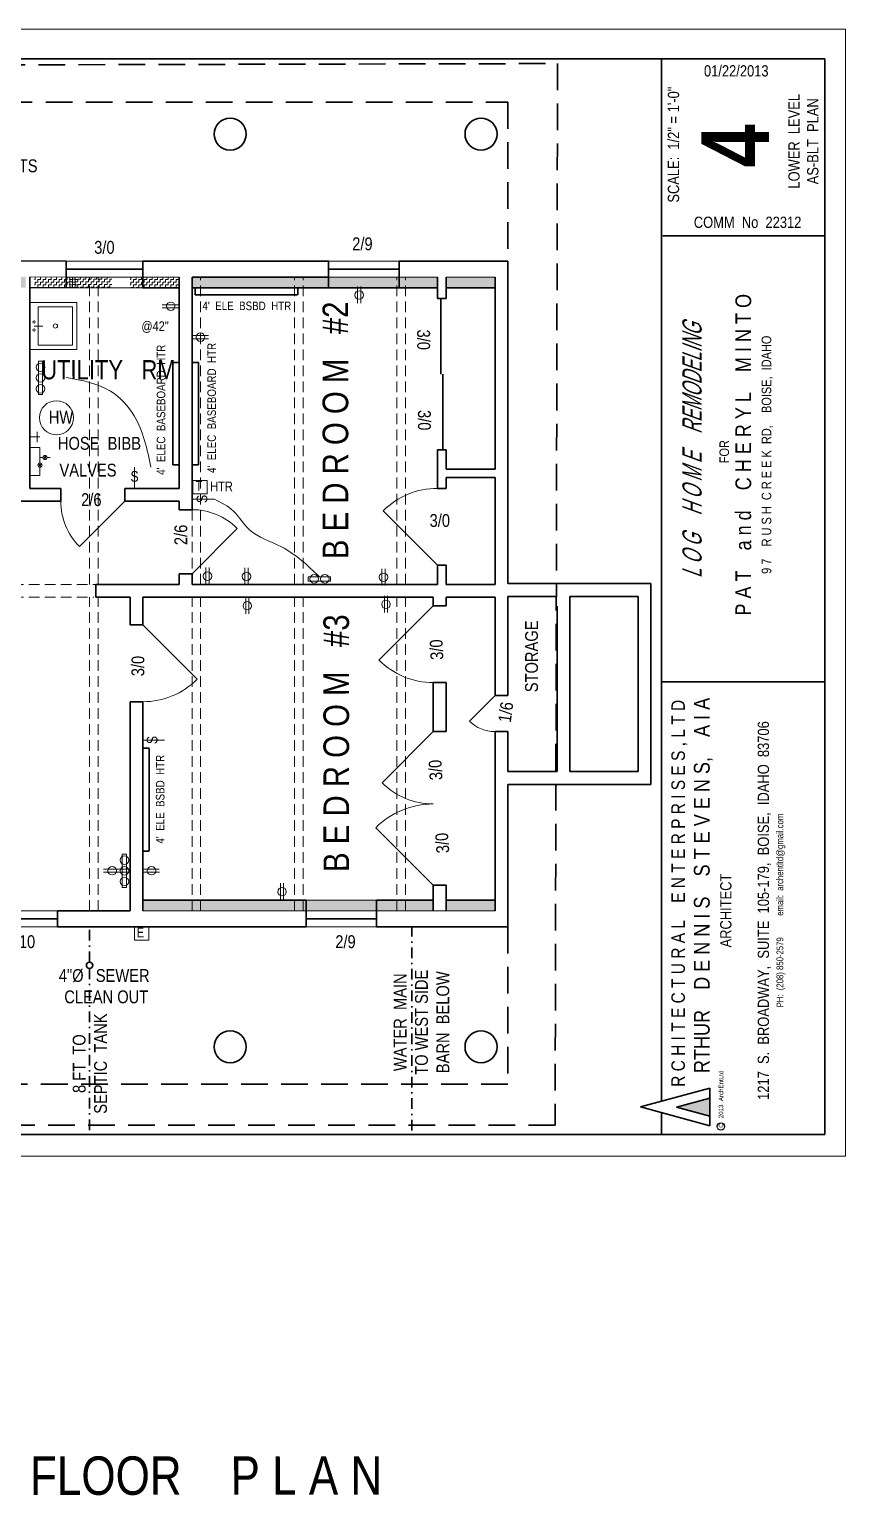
# Model space of a CAD drawing. Header units: inches. Extents: x -582 to 3762, y 164 to 3028.
# Drawn here: x 2357 to 2740, y 1018 to 1705 of the extents above; entities that cross this region are included whole.
import ezdxf

# ---------------------------------------------------------------- set-up
doc = ezdxf.new("R2010")
doc.units = ezdxf.units.IN
doc.header["$MEASUREMENT"] = 0
doc.linetypes.add('DASHDOT2', pattern=[0.5, 0.25, -0.125, 0, -0.125])
doc.linetypes.add('HIDDEN', pattern=[0.375, 0.25, -0.125])
for name, color, linetype, lineweight in [('DOORS', 7, 'Continuous', 30), ('ELEC', 6, 'Continuous', 30), ('ELEC SYMBOLS', 7, 'Continuous', 20), ('FLOOR BEAMS', 3, 'Continuous', 30), ('FOUNDATION', 7, 'Continuous', 30), ('HVAC', 1, 'Continuous', 20), ('PLUMBING', 5, 'Continuous', 20), ('WALL FRAMING', 7, 'Continuous', 30), ('WALLS', 7, 'Continuous', 30), ('WINDOWS', 5, 'Continuous', 30)]:
    doc.layers.add(name, color=color, linetype=linetype, lineweight=lineweight)
for name, color, linetype in [('LLPLUMBING', 102, 'Continuous'), ('TEXT80', 15, 'Continuous'), ('TITLE BLOCK', 7, 'Continuous'), ('TITLE_BLOCK', 250, 'Continuous')]:
    doc.layers.add(name, color=color, linetype=linetype)
doc.styles.add('ARCH ENT', font='technical.ttf', dxfattribs={"height": 2})
doc.styles.add('ARCHENT', font='technical.ttf', dxfattribs={"height": 6})
doc.styles.add('EXIST', font='romans.shx', dxfattribs={"width": 0.75, "oblique": 20, "height": 12})
pattern_1 = [(0, (2179.8034, 819.0751), (1.25, 1.25), [1.25, -1.25]), (90, (2181.0534, 819.0751), (-1.25, 1.25), [1.25, -1.25])]
pattern_2 = [(0, (2135.0685, 819.1445), (1.25, 1.25), [1.25, -1.25]), (90, (2136.3185, 819.1445), (-1.25, 1.25), [1.25, -1.25])]

msp = doc.modelspace()

# ---------------------------------------------------------------- hatches: boundary and pattern name
at = {"layer": 'TITLE_BLOCK', "linetype": 'Continuous', "ltscale": 0.5}
msp.add_hatch(color=1, dxfattribs=at).paths.add_polyline_path([(2676.05, 1204.32), (2660.47, 1200.09), (2676.05, 1195.86)])
at = {"layer": 'WALLS', "linetype": 'Continuous', "lineweight": 20, "ltscale": 20}
h = msp.add_hatch(dxfattribs=at)
h.set_pattern_fill('ZIGZAG', color=46, scale=10, style=0)
h.set_pattern_definition(pattern_1)
h.paths.add_polyline_path([(2337.49, 1588.98), (2293.49, 1588.99), (2293.49, 1583.99), (2337.49, 1583.98)])
h.paths.add_polyline_path([(2293.49, 1588.99), (2290.99, 1588.99), (2290.99, 1583.99), (2293.49, 1583.99)])
h.paths.add_polyline_path([(2341.49, 1588.98), (2337.49, 1588.98), (2337.49, 1583.98), (2341.49, 1583.98)])
h.paths.add_polyline_path([(2343.99, 1588.98), (2341.49, 1588.98), (2341.49, 1583.98), (2343.99, 1583.98)])
h.paths.add_polyline_path([(2355.49, 1588.98), (2343.99, 1588.98), (2343.99, 1583.98), (2355.49, 1583.98)])
h.paths.add_polyline_path([(2437.49, 1588.98), (2433.49, 1588.98), (2433.49, 1583.97), (2437.49, 1583.97)])
h.paths.add_polyline_path([(2481.49, 1588.98), (2437.49, 1588.98), (2437.49, 1583.97), (2481.49, 1583.97)])
h.paths.add_polyline_path([(2485.49, 1588.98), (2481.49, 1588.98), (2481.49, 1583.97), (2485.49, 1583.97)])
h.paths.add_polyline_path([(2502.49, 1588.98), (2485.49, 1588.98), (2485.49, 1583.97), (2502.49, 1583.96)])
h.paths.add_polyline_path([(2529.49, 1588.98), (2502.49, 1588.98), (2502.49, 1583.96), (2529.49, 1583.96)])
h.paths.add_polyline_path([(2533.49, 1588.98), (2529.49, 1588.98), (2529.49, 1583.96), (2533.49, 1583.96)])
h.paths.add_polyline_path([(2535.49, 1588.98), (2533.49, 1588.98), (2533.49, 1583.96), (2535.49, 1583.96)])
h.paths.add_polyline_path([(2548.49, 1588.98), (2535.49, 1588.98), (2535.49, 1583.96), (2548.49, 1583.95)])
h.paths.add_polyline_path([(2575.49, 1588.98), (2552.49, 1588.98), (2552.49, 1583.97), (2575.49, 1583.97)])
h = msp.add_hatch(dxfattribs=at)
h.set_pattern_fill('ZIGZAG', color=46, scale=10, style=0)
h.set_pattern_definition(pattern_2)
h.paths.add_polyline_path([(2379.75, 1584.04), (2379.75, 1589.04), (2359.75, 1589.04), (2359.76, 1584.04)])
h = msp.add_hatch(dxfattribs=at)
h.set_pattern_fill('ZIGZAG', color=46, scale=10, style=0)
h.set_pattern_definition(pattern_2)
h.paths.add_polyline_path([(2374.58, 1583.94), (2379.75, 1589.04), (2359.75, 1589.04), (2359.76, 1584.04)])
h = msp.add_hatch(dxfattribs=at)
h.set_pattern_fill('ZIGZAG', color=46, scale=10, style=0)
h.set_pattern_definition([(0, (2151.2132, 819.2545), (1.25, 1.25), [1.25, -1.25]), (90, (2152.4632, 819.2545), (-1.25, 1.25), [1.25, -1.25])])
h.paths.add_polyline_path([(2395.9, 1584.15), (2395.9, 1589.15), (2375.9, 1589.15), (2375.9, 1584.15)])
h = msp.add_hatch(dxfattribs=at)
h.set_pattern_fill('ZIGZAG', color=46, scale=10, style=0)
h.set_pattern_definition(pattern_1)
h.paths.add_polyline_path([(2404.49, 1588.98), (2404.49, 1583.97), (2427.49, 1583.97), (2427.49, 1588.98)])
h = msp.add_hatch(dxfattribs=at)
h.set_pattern_fill('ZIGZAG', color=46, scale=10, style=0)
h.set_pattern_definition(pattern_1)
h.paths.add_polyline_path([(2433.49, 1296.98), (2410.49, 1296.98), (2410.49, 1291.98), (2433.49, 1291.98)])
h.paths.add_polyline_path([(2437.49, 1296.98), (2433.49, 1296.98), (2433.49, 1291.98), (2437.49, 1291.98)])
h.paths.add_polyline_path([(2481.49, 1296.98), (2437.49, 1296.98), (2437.49, 1291.98), (2481.49, 1291.98)])
h.paths.add_polyline_path([(2485.49, 1296.98), (2481.49, 1296.98), (2481.49, 1291.98), (2485.49, 1291.98)])
h.paths.add_polyline_path([(2486.99, 1296.98), (2485.49, 1296.98), (2485.49, 1291.98), (2486.99, 1291.98)])
h.paths.add_polyline_path([(2519.99, 1296.98), (2486.99, 1296.98), (2486.99, 1291.98), (2519.99, 1291.98)])
h.paths.add_polyline_path([(2529.49, 1296.98), (2519.99, 1296.98), (2519.99, 1291.98), (2529.49, 1291.98)])
h.paths.add_polyline_path([(2533.49, 1296.98), (2529.49, 1296.98), (2529.49, 1291.98), (2533.49, 1291.98)])
h.paths.add_polyline_path([(2546.49, 1296.98), (2533.49, 1296.98), (2533.49, 1291.98), (2546.49, 1291.98)])
h.paths.add_polyline_path([(2575.49, 1296.98), (2552.49, 1296.98), (2552.49, 1291.98), (2575.49, 1291.98)])

# ---------------------------------------------------------------- linework, layer by layer
at = {"layer": 'DOORS', "lineweight": 30, "ltscale": 15}
for p, q in [((2454.7, 1471.19), (2433.49, 1449.98)), ((2546.49, 1434.98), (2521.03, 1409.52))]:
    msp.add_line(p, q, dxfattribs=at)
at = {"layer": 'DOORS', "linetype": 'Continuous', "lineweight": 30, "ltscale": 15}
msp.add_line((2410.49, 1425.98), (2435.94, 1400.52), dxfattribs=at)
at = {"layer": 'DOORS', "color": 7, "linetype": 'Continuous', "lineweight": 30, "ltscale": 15}
msp.add_line((2575.49, 1392.98), (2563.47, 1380.95), dxfattribs=at)
at = {"layer": 'DOORS', "linetype": 'Continuous', "lineweight": 5, "ltscale": 15}
for centre, radius, start, end in [((2548.49, 1453.98), 36, 90, 135), ((2401.99, 1483.98), 30, 180, 225.0317), ((2433.49, 1449.98), 30, 45, 90)]:
    msp.add_arc(centre, radius, start, end, dxfattribs=at)
at = {"layer": 'DOORS', "lineweight": 9, "ltscale": 15}
msp.add_arc((2546.49, 1434.98), 36, 225, 270, dxfattribs=at)
at = {"layer": 'DOORS', "color": 7, "linetype": 'Continuous', "lineweight": 5, "ltscale": 15}
for centre, radius, start, end in [((2410.49, 1425.98), 36, 270, 315), ((2575.36, 1392.67), 16.7, 224.56635, 270)]:
    msp.add_arc(centre, radius, start, end, dxfattribs=at)
at = {"layer": 'DOORS', "color": 7, "linetype": 'Continuous', "lineweight": 5, "ltscale": 20}
for centre, radius, start, end in [((2546.49, 1375.98), 33.89, 225, 270), ((2546.49, 1303.98), 38.11, 90, 135)]:
    msp.add_arc(centre, radius, start, end, dxfattribs=at)
at = {"layer": 'ELEC', "lineweight": 20, "ltscale": 15}
for p, q in [((2511.01, 1576.77), (2511.01, 1584.57)), ((2512.51, 1576.77), (2512.51, 1584.57)), ((2427.29, 1576.04), (2419.5, 1576.04)), ((2427.29, 1574.54), (2419.5, 1574.54)), ((2441.21, 1561.58), (2433.42, 1561.58)), ((2441.21, 1560.08), (2433.42, 1560.08)), ((2440.03, 1445.05), (2440.03, 1452.85)), ((2441.53, 1445.05), (2441.53, 1452.85)), ((2458.27, 1444.92), (2458.27, 1452.71)), ((2459.77, 1444.92), (2459.77, 1452.71)), ((2522.42, 1444.51), (2522.42, 1452.3)), ((2523.92, 1444.51), (2523.92, 1452.3)), ((2458.63, 1431.18), (2458.63, 1438.98)), ((2460.13, 1431.18), (2460.13, 1438.98)), ((2523.62, 1431.84), (2523.62, 1439.63)), ((2525.12, 1431.84), (2525.12, 1439.63)), ((2404.49, 1311.56), (2392.1, 1311.56)), ((2404.49, 1310.06), (2392.1, 1310.06)), ((2418.17, 1311.56), (2410.49, 1311.56)), ((2418.23, 1310.06), (2410.49, 1310.06)), ((2474.91, 1297.17), (2474.91, 1304.97)), ((2476.41, 1297.17), (2476.41, 1304.97))]:
    msp.add_line(p, q, dxfattribs=at)
for centre in [(2511.76, 1580.57), (2423.5, 1575.29), (2437.42, 1560.83), (2440.78, 1448.85), (2459.02, 1448.71), (2523.17, 1448.3), (2459.38, 1434.98), (2524.37, 1435.63), (2396.1, 1310.81), (2414.49, 1310.81), (2475.66, 1300.97)]:
    msp.add_circle(centre, 2, dxfattribs=at)
at = {"layer": 'ELEC SYMBOLS', "color": 6, "linetype": 'Continuous', "lineweight": 20, "ltscale": 150}
for p, q in [((2361.51, 1533.93), (2361.51, 1549.55)), ((2363.51, 1549.55), (2361.51, 1549.55)), ((2363.51, 1533.93), (2363.51, 1549.55)), ((2363.51, 1533.93), (2361.51, 1533.93)), ((2406.51, 1499.97), (2406.51, 1489.76)), ((2433.75, 1484.97), (2443.96, 1484.97)), ((2498.46, 1448.55), (2487.89, 1448.54)), ((2487.89, 1448.54), (2487.89, 1446.54)), ((2498.43, 1446.54), (2487.89, 1446.54)), ((2498.43, 1448.54), (2498.43, 1446.54)), ((2410.4, 1371.98), (2420.61, 1371.98)), ((2400.84, 1302.98), (2400.84, 1318.59)), ((2402.84, 1318.59), (2400.84, 1318.59)), ((2402.84, 1302.98), (2402.84, 1318.59)), ((2402.84, 1302.98), (2400.84, 1302.98))]:
    msp.add_line(p, q, dxfattribs=at)
at = {"layer": 'ELEC SYMBOLS', "color": 6, "lineweight": 20, "ltscale": 15}
for p, q in [((2406.5, 1284.44), (2406.5, 1278.19)), ((2413.24, 1284.44), (2406.5, 1284.44)), ((2406.5, 1278.19), (2413.24, 1278.19)), ((2413.24, 1278.19), (2413.24, 1284.44))]:
    msp.add_line(p, q, dxfattribs=at)
at = {"layer": 'ELEC SYMBOLS', "color": 6, "linetype": 'Continuous', "lineweight": 20, "ltscale": 150}
for centre in [(2362.51, 1546.69), (2362.51, 1541.71), (2362.51, 1536.64), (2490.75, 1447.54), (2495.73, 1447.54), (2401.84, 1315.73), (2401.84, 1310.75), (2401.84, 1305.68)]:
    msp.add_circle(centre, 2, dxfattribs=at)
at = {"layer": 'ELEC SYMBOLS', "color": 6, "linetype": 'Continuous', "lineweight": 9, "ltscale": 20}
for points in [[(2374.56, 1541.93), (2395.34, 1535.46), (2406.41, 1523.9), (2414.21, 1499.97)], [(2443.96, 1484.97), (2452.86, 1479.29), (2460.4, 1470.6), (2475.37, 1462.6), (2493.18, 1448.55)]]:
    msp.add_spline(points, degree=3, dxfattribs=at)
at = {"layer": 'FLOOR BEAMS', "color": 7, "linetype": 'HIDDEN', "lineweight": 20, "ltscale": 20}
for p, q in [((2385.49, 1444.98), (2385.49, 1588.98)), ((2389.49, 1444.98), (2389.49, 1588.98)), ((2433.49, 1444.98), (2433.49, 1588.98)), ((2437.49, 1444.98), (2437.49, 1588.98)), ((2481.49, 1444.98), (2481.49, 1588.98)), ((2485.49, 1444.98), (2485.49, 1588.98)), ((2529.49, 1444.98), (2529.49, 1588.98)), ((2533.49, 1444.98), (2533.49, 1588.98)), ((2349.49, 1444.98), (2388.49, 1444.98)), ((2349.49, 1438.98), (2387.49, 1438.98)), ((2385.49, 1291.98), (2385.49, 1438.98)), ((2389.49, 1291.98), (2389.49, 1438.98)), ((2433.49, 1291.98), (2433.49, 1438.98)), ((2437.49, 1291.98), (2437.49, 1438.98)), ((2481.49, 1291.98), (2481.49, 1438.98)), ((2485.49, 1291.98), (2485.49, 1438.98)), ((2529.49, 1291.98), (2529.49, 1438.98)), ((2533.49, 1291.98), (2533.49, 1438.98))]:
    msp.add_line(p, q, dxfattribs=at)
at = {"layer": 'FOUNDATION', "color": 7, "ltscale": 15}
for p, q in [((2648.49, 1445.35), (2581.49, 1445.35)), ((2648.49, 1445.35), (2648.49, 1351.23)), ((2642.49, 1439.35), (2610.49, 1439.35)), ((2642.49, 1439.35), (2642.49, 1357.23)), ((2642.49, 1357.23), (2610.49, 1357.23)), ((2648.49, 1351.23), (2581.49, 1351.23))]:
    msp.add_line(p, q, dxfattribs=at)
at = {"layer": 'HVAC', "lineweight": 30, "ltscale": 15}
for p, q in [((2434.9, 1583.62), (2434.9, 1580.62)), ((2434.91, 1580.63), (2482.9, 1580.62)), ((2483.02, 1583.66), (2483.02, 1580.66)), ((2424.5, 1500.99), (2424.49, 1548.98)), ((2427.49, 1548.98), (2424.49, 1548.98)), ((2433.49, 1548.97), (2436.49, 1548.97)), ((2436.48, 1500.99), (2436.49, 1548.97)), ((2427.49, 1500.98), (2424.49, 1500.98)), ((2433.49, 1500.97), (2436.49, 1500.97)), ((2410.4, 1368.15), (2413.4, 1368.15)), ((2413.44, 1320.04), (2413.45, 1368.02)), ((2410.45, 1320.02), (2413.45, 1320.02))]:
    msp.add_line(p, q, dxfattribs=at)
at = {"layer": 'HVAC', "lineweight": 20, "ltscale": 15}
for p, q in [((2433.88, 1493.71), (2433.88, 1487.47)), ((2440.62, 1493.71), (2433.88, 1493.71)), ((2440.62, 1487.47), (2440.62, 1493.71)), ((2433.88, 1487.47), (2440.62, 1487.47))]:
    msp.add_line(p, q, dxfattribs=at)
at = {"layer": 'LLPLUMBING', "color": 3, "linetype": 'DASHDOT2', "lineweight": 30, "ltscale": 20}
for p, q in [((2385.49, 1267.98), (2385.49, 1284.48)), ((2385.49, 1264.98), (2385.49, 1187.21))]:
    msp.add_line(p, q, dxfattribs=at)
at = {"layer": 'LLPLUMBING', "color": 4, "linetype": 'DASHDOT2', "lineweight": 30, "ltscale": 20}
msp.add_line((2536.51, 1189.07), (2536.51, 1284.48), dxfattribs=at)
at = {"layer": 'PLUMBING', "color": 3, "linetype": 'Continuous', "lineweight": 20, "ltscale": 15}
for p, q in [((2379.49, 1577.04), (2357.49, 1577.04)), ((2377.49, 1575.04), (2361.49, 1575.04)), ((2361.49, 1557.04), (2361.49, 1575.04)), ((2377.49, 1557.04), (2377.49, 1575.04)), ((2379.49, 1555.04), (2379.49, 1577.04)), ((2379.49, 1555.04), (2357.49, 1555.04)), ((2377.49, 1557.04), (2361.49, 1557.04))]:
    msp.add_line(p, q, dxfattribs=at)
at = {"layer": 'PLUMBING', "color": 3, "linetype": 'Continuous', "lineweight": 20, "ltscale": 20}
for p, q in [((2359.49, 1566.04), (2363.6, 1566.04)), ((2362.27, 1514.06), (2357.49, 1514.06)), ((2360.98, 1516.45), (2360.98, 1511.67)), ((2362.27, 1509.04), (2357.49, 1509.04)), ((2362.27, 1509.1), (2362.27, 1504.32)), ((2363.94, 1505.13), (2365.33, 1503.74)), ((2363.95, 1503.75), (2365.33, 1505.14)), ((2361.58, 1501.52), (2362.97, 1500.13)), ((2361.59, 1500.14), (2362.98, 1501.53)), ((2362.27, 1504.34), (2362.27, 1501.8)), ((2362.27, 1499.84), (2362.27, 1496.06)), ((2362.27, 1499.84), (2362.27, 1499.57)), ((2363.64, 1504.37), (2362.29, 1504.37)), ((2367.07, 1504.37), (2365.63, 1504.37)), ((2362.27, 1496.06), (2357.49, 1496.06))]:
    msp.add_line(p, q, dxfattribs=at)
at = {"layer": 'PLUMBING', "color": 3, "lineweight": 20, "ltscale": 15}
for centre, radius in [((2359.49, 1567.91), 0.5), ((2369.49, 1566.04), 1), ((2359.49, 1564.18), 0.5), ((2364.63, 1504.43), 1), ((2362.27, 1500.84), 1)]:
    msp.add_circle(centre, radius, dxfattribs=at)
at = {"layer": 'PLUMBING', "color": 3, "linetype": 'Continuous', "lineweight": 20, "ltscale": 15}
msp.add_circle((2369.99, 1523.06), 8, dxfattribs=at)
at = {"layer": 'PLUMBING', "color": 3, "linetype": 'Continuous', "lineweight": 30, "ltscale": 15}
msp.add_circle((2385.49, 1266.48), 1.5, dxfattribs=at)
at = {"layer": 'TITLE BLOCK', "color": 7, "linetype": 'Continuous', "lineweight": 0, "ltscale": 0.5}
for p, q in [((2739.73, 1705.07), (1923.75, 1705.07)), ((2739.73, 1705.07), (2739.73, 1177.07)), ((1923.75, 1177.07), (2739.73, 1177.07))]:
    msp.add_line(p, q, dxfattribs=at)
at = {"layer": 'TITLE BLOCK', "color": 7, "linetype": 'Continuous', "lineweight": 30, "ltscale": 0.5}
for p, q in [((2729.95, 1691.2), (1949.95, 1691.2)), ((2653.39, 1202.76), (2653.39, 1691.2)), ((2729.95, 1187.21), (2729.95, 1691.2)), ((2653.98, 1399.28), (2729.95, 1399.28)), ((2676.05, 1208.91), (2643.57, 1200.09)), ((2676.05, 1204.29), (2660.47, 1200.06)), ((2676.05, 1204.29), (2660.47, 1200.06)), ((2676.05, 1208.91), (2676.05, 1191.27)), ((2676.05, 1208.88), (2676.05, 1191.24)), ((2653.39, 1187.21), (2653.39, 1197.43)), ((2676.05, 1195.83), (2660.47, 1200.06)), ((2676.05, 1195.83), (2660.47, 1200.06)), ((1949.95, 1187.21), (2729.95, 1187.21))]:
    msp.add_line(p, q, dxfattribs=at)
at = {"layer": 'TITLE BLOCK', "color": 7, "linetype": 'Continuous', "lineweight": 30, "ltscale": 0.0625}
msp.add_line((2643.57, 1200.09), (2676.05, 1191.27), dxfattribs=at)
at = {"layer": 'TITLE BLOCK', "color": 7, "linetype": 'Continuous', "lineweight": 30, "ltscale": 0.5, "const_width": 0.791}
msp.add_lwpolyline([(2653.98, 1608.3), (2729.95, 1608.3)], dxfattribs=at)
at = {"layer": 'TITLE BLOCK', "color": 7, "linetype": 'Continuous'}
msp.add_circle((2681.26, 1190.96), 1.75, dxfattribs=at)
at = {"layer": 'WALL FRAMING', "linetype": 'HIDDEN', "ltscale": 50}
for p, q in [((2080.34, 1687.76), (2604.74, 1689.03)), ((2604.74, 1689.03), (2603.6, 1191.55)), ((2027.43, 1670.98), (2581.49, 1670.98)), ((2581.49, 1670.98), (2581.49, 1596.48)), ((2581.49, 1284.48), (2581.49, 1210.85)), ((2603.6, 1191.6), (2079.49, 1191.6)), ((2563.33, 1187.21), (2009.33, 1187.21))]:
    msp.add_line(p, q, dxfattribs=at)
at = {"layer": 'WALL FRAMING', "ltscale": 15}
for p, q in [((2203.49, 1596.83), (2374.51, 1596.48)), ((2374.49, 1596.48), (2374.49, 1583.98)), ((2410.49, 1596.48), (2410.5, 1583.98)), ((2410.49, 1596.48), (2497.49, 1596.47)), ((2497.49, 1596.48), (2497.49, 1583.97)), ((2530.49, 1596.48), (2530.49, 1583.97)), ((2530.49, 1596.47), (2581.49, 1596.48)), ((2581.49, 1596.48), (2581.49, 1445.35)), ((2357.49, 1588.98), (2357.48, 1489.97)), ((2427.49, 1588.98), (2427.49, 1489.98)), ((2433.49, 1588.98), (2433.49, 1479.98)), ((2433.49, 1588.98), (2497.49, 1588.98)), ((2548.49, 1588.98), (2548.49, 1578.98)), ((2552.49, 1588.98), (2552.49, 1578.98)), ((2575.49, 1588.98), (2575.49, 1498.98)), ((2357.49, 1583.98), (2374.58, 1584.04)), ((2410.5, 1583.98), (2427.49, 1583.97)), ((2433.49, 1583.97), (2548.49, 1583.95)), ((2552.49, 1583.97), (2575.49, 1583.97)), ((2548.49, 1578.98), (2552.49, 1578.98)), ((2549.99, 1578.98), (2549.99, 1543.48)), ((2550.99, 1543.48), (2550.99, 1507.98)), ((2548.49, 1507.98), (2552.49, 1507.98)), ((2548.49, 1507.98), (2548.49, 1489.98)), ((2552.49, 1507.98), (2552.49, 1498.98)), ((2552.49, 1498.98), (2575.49, 1498.98)), ((2552.49, 1494.98), (2575.49, 1494.98)), ((2552.49, 1494.98), (2552.49, 1489.98)), ((2575.49, 1494.98), (2575.49, 1444.98)), ((2371.99, 1489.98), (2357.48, 1489.98)), ((2371.99, 1489.98), (2371.99, 1483.98)), ((2427.49, 1489.98), (2401.99, 1489.98)), ((2401.99, 1489.98), (2401.99, 1483.98)), ((2548.49, 1489.98), (2552.49, 1489.98)), ((2371.99, 1483.98), (2332.99, 1483.98)), ((2402.03, 1483.99), (2380.79, 1462.75)), ((2427.49, 1483.98), (2402.03, 1483.99)), ((2427.49, 1483.98), (2427.49, 1479.98)), ((2427.49, 1479.98), (2433.49, 1479.98)), ((2523.03, 1479.43), (2548.49, 1453.98)), ((2427.49, 1449.98), (2433.49, 1449.98)), ((2427.49, 1449.98), (2427.49, 1444.98)), ((2433.49, 1449.98), (2433.49, 1444.98)), ((2548.49, 1453.98), (2552.49, 1453.98)), ((2548.49, 1453.98), (2548.49, 1444.98)), ((2552.49, 1453.98), (2552.49, 1444.98)), ((2427.49, 1444.98), (2388.49, 1444.98)), ((2388.49, 1444.98), (2388.49, 1438.98)), ((2548.49, 1444.98), (2433.49, 1444.98)), ((2575.49, 1444.98), (2552.49, 1444.98)), ((2404.49, 1438.98), (2388.49, 1438.98)), ((2546.49, 1438.98), (2410.49, 1438.98)), ((2546.49, 1434.98), (2546.49, 1438.98)), ((2552.49, 1438.98), (2552.49, 1434.98)), ((2575.49, 1438.98), (2552.49, 1438.98)), ((2552.49, 1434.98), (2552.49, 1438.98)), ((2575.49, 1438.98), (2575.49, 1392.98)), ((2581.49, 1439.35), (2581.49, 1392.98)), ((2604.49, 1439.35), (2581.49, 1439.35)), ((2610.49, 1439.35), (2610.49, 1357.23)), ((2552.49, 1434.98), (2546.49, 1434.98)), ((2604.49, 1434.73), (2604.49, 1357.23)), ((2552.49, 1398.98), (2546.49, 1398.98)), ((2546.49, 1375.98), (2546.49, 1398.98)), ((2552.49, 1375.98), (2552.49, 1398.98)), ((2581.49, 1392.98), (2575.49, 1392.98)), ((2522.52, 1352.01), (2546.49, 1375.98)), ((2552.49, 1375.98), (2546.49, 1375.98)), ((2575.49, 1375.98), (2575.49, 1357.23)), ((2581.49, 1375.98), (2575.49, 1375.98)), ((2581.49, 1375.98), (2581.49, 1357.23)), ((2575.49, 1357.23), (2575.49, 1291.98)), ((2604.49, 1357.23), (2581.49, 1357.23)), ((2581.49, 1351.23), (2581.49, 1284.48)), ((2546.49, 1303.98), (2519.54, 1330.92)), ((2546.49, 1291.98), (2546.49, 1303.98)), ((2552.49, 1303.98), (2546.49, 1303.98)), ((2552.49, 1291.98), (2552.49, 1303.98)), ((2370.49, 1284.48), (2370.49, 1291.98)), ((2404.49, 1291.98), (2370.49, 1291.98)), ((2486.99, 1296.98), (2410.49, 1296.98)), ((2486.99, 1284.48), (2486.99, 1296.98)), ((2519.99, 1284.48), (2519.99, 1296.98)), ((2546.49, 1296.98), (2519.99, 1296.98)), ((2575.49, 1296.98), (2552.49, 1296.98)), ((2486.99, 1284.48), (2370.49, 1284.48)), ((2581.49, 1284.48), (2519.99, 1284.48))]:
    msp.add_line(p, q, dxfattribs=at)
at = {"layer": 'WALL FRAMING', "lineweight": 9, "ltscale": 15}
for p, q in [((2374.49, 1596.48), (2410.49, 1596.48)), ((2497.49, 1596.48), (2530.49, 1596.48)), ((2374.5, 1588.98), (2410.49, 1588.98)), ((2497.49, 1588.98), (2530.49, 1588.98)), ((2374.49, 1583.98), (2410.49, 1583.98)), ((2370.49, 1291.98), (2336.49, 1291.98)), ((2486.99, 1291.98), (2410.49, 1291.98)), ((2519.99, 1296.98), (2486.99, 1296.98)), ((2519.99, 1291.98), (2486.99, 1291.98)), ((2575.49, 1291.98), (2519.99, 1291.98)), ((2370.49, 1284.48), (2336.49, 1284.48)), ((2519.99, 1284.48), (2486.99, 1284.48))]:
    msp.add_line(p, q, dxfattribs=at)
at = {"layer": 'WALL FRAMING', "lineweight": 20, "ltscale": 15}
for p, q in [((2357.49, 1589.06), (2374.5, 1588.98)), ((2410.49, 1588.98), (2427.49, 1588.98)), ((2530.49, 1588.97), (2548.49, 1588.98)), ((2552.49, 1588.98), (2575.49, 1588.98))]:
    msp.add_line(p, q, dxfattribs=at)
at = {"layer": 'WALL FRAMING', "color": 7, "linetype": 'HIDDEN', "ltscale": 50}
msp.add_line((2581.49, 1210.85), (2031.57, 1210.85), dxfattribs=at)
at = {"layer": 'WALL FRAMING', "color": 1, "ltscale": 15}
for centre in [(2451.39, 1655.98), (2568.89, 1655.98), (2451.39, 1228.25), (2568.89, 1228.25)]:
    msp.add_circle(centre, 7.5, dxfattribs=at)
at = {"layer": 'WALLS', "linetype": 'Continuous', "ltscale": 15}
for p, q in [((2404.49, 1438.98), (2404.49, 1425.98)), ((2410.49, 1438.98), (2410.49, 1425.98)), ((2404.49, 1425.98), (2410.49, 1425.98)), ((2404.49, 1389.98), (2410.49, 1389.98)), ((2404.49, 1389.98), (2404.49, 1291.98)), ((2410.49, 1389.98), (2410.49, 1291.98))]:
    msp.add_line(p, q, dxfattribs=at)
at = {"layer": 'WINDOWS', "ltscale": 15}
for p, q in [((2374.49, 1592.73), (2410.49, 1592.73)), ((2336.49, 1288.23), (2370.49, 1288.23)), ((2486.99, 1288.23), (2519.99, 1288.23))]:
    msp.add_line(p, q, dxfattribs=at)
at = {"layer": 'WINDOWS', "color": 5, "ltscale": 15}
msp.add_line((2497.49, 1592.73), (2530.49, 1592.73), dxfattribs=at)

# ---------------------------------------------------------------- texts
at = {"layer": 'ELEC SYMBOLS', "color": 6, "insert": (2409.36, 1281.86), "char_height": 4.5, "width": 270.0469, "attachment_point": 5, "rotation": 0.03277, "style": 'ARCHENT'}
msp.add_mtext('E', dxfattribs=at)
at = {"layer": 'HVAC', "lineweight": 30, "insert": (2418.99, 1526.78), "char_height": 4, "width": 360.0625, "attachment_point": 5, "rotation": 90.03277, "style": 'ARCHENT'}
msp.add_mtext("{\\C7;4'  ELEC  BASEBOARD  HTR}", dxfattribs=at)
at = {"layer": 'TEXT80', "color": 3, "char_height": 6, "width": 360.0625, "attachment_point": 5, "style": 'ARCHENT'}
for s, insert, rotation in [('{\\C7;16"  TIMBER  POSTS}', (2327.64, 1641.07), 0.03277), ('{\\C7;HW}', (2372.12, 1523.32), 0.03277), ('{\\C7;HOSE  BIBB}', (2390.13, 1511.03), 0.03277), ('{\\C7;VALVES}', (2384.76, 1498.46), 0.03277), ('{\\C7;4"%%C   SEWER\\P CLEAN OUT}', (2392.35, 1256.65), 0.03277), ('{\\C7;WATER  MAIN\\PTO WEST SIDE\\PBARN  BELOW}', (2541.04, 1239.79), 90.03277), ('{\\C7;8 FT  TO \\PSEPTIC  TANK}', (2385.66, 1220.4), 90.03277)]:
    msp.add_mtext(s, dxfattribs=dict(at, insert=insert, rotation=rotation))
at = {"layer": 'TEXT80', "attachment_point": 5, "style": 'ARCHENT'}
for s, insert, char_height, width, rotation in [('{\\C7;3/0}', (2392.45, 1602.87), 6, 360.0625, 0.03277), ('{\\C7;2/9}', (2513.33, 1604.49), 6, 360.0625, 0.03277), ('{\\C7;B E D R O O M   #2}', (2500.76, 1517.14), 12, 360.0625, 90.03277), ('{\\C7;@42"}', (2416.18, 1565.53), 4.5, 270.0469, 0.03277), ('{\\C7;3/0}', (2541.96, 1559.61), 6, 360.0625, 270.03277), ('{\\C7;UTILITY   RM}', (2394.31, 1545.49), 9, 360.0625, 0.03277), ('{\\C7;3/0}', (2542.32, 1521.9), 6, 360.0625, 270.03277), ('{\\C7;T}', (2436.74, 1491.14), 4.5, 270.0469, 0.03277), ('{\\C7;HTR}', (2447.31, 1490.89), 4.5, 270.0469, 0.03277), ('{\\C7;2/6}', (2386.32, 1484.62), 6, 360.0625, 0.03277), ('\\A1;{\\C7;3/0 }', (2549.58, 1474.86), 6, 360.0625, 0.03277), ('{\\C7;2/6}', (2428.28, 1468.16), 6, 360.0625, 90.03277), ('{\\C7;B E D R O O M   #3}', (2501.15, 1370.56), 12, 360.0625, 90.03277), ('{\\C7;STORAGE}', (2592.61, 1411.24), 6, 360.0625, 90.03277), ('{\\C7;3/0}', (2548.09, 1414.39), 6, 360.0625, 92.41972), ('{\\C7;3/0}', (2408.18, 1406.7), 6, 360.0625, 90.03277), ('{\\C7;1/6}', (2580.52, 1385.1), 6, 360.0625, 82.12248), ('{\\C7;3/0}', (2547.63, 1358), 6, 360.0625, 93.6056), ('{\\C7;3/0}', (2550.75, 1323.76), 6, 360.0625, 94.27079), ('{\\C7;2/10}', (2353.32, 1277.5), 6, 360.0625, 0.03277), ('{\\C7;2/9}', (2505.39, 1277.5), 6, 360.0625, 0.03277), ('{\\C7;AS-BUILT   L O W E R    FLOOR    P L A N}', (2324.36, 1027.17), 18, 419.8718, 0.03277)]:
    msp.add_mtext(s, dxfattribs=dict(at, insert=insert, char_height=char_height, width=width, rotation=rotation))
at = {"layer": 'TEXT80', "color": 1, "char_height": 4, "width": 360.0625, "attachment_point": 5, "style": 'ARCHENT'}
for s, insert, rotation in [("{\\C7;4'  ELE  BSBD  HTR}", (2459.18, 1575.47), 359.96489), ("{\\C7;4'  ELEC  BASEBOARD  HTR}", (2442.72, 1527.65), 89.96489), ("{\\C7;4'  ELE  BSBD  HTR}", (2418.6, 1344.3), 89.96489)]:
    msp.add_mtext(s, dxfattribs=dict(at, insert=insert, rotation=rotation))
at = {"layer": 'TEXT80', "color": 6, "char_height": 5, "width": 360.0625, "attachment_point": 5, "style": 'ARCHENT'}
for insert, rotation in [((2405.77, 1495.53), 0.03277), ((2438.19, 1484.22), 90.03277), ((2414.84, 1371.23), 90.03277)]:
    msp.add_mtext('{\\C7; }S', dxfattribs=dict(at, insert=insert, rotation=rotation))
at = {"layer": 'TITLE BLOCK', "color": 7, "linetype": 'Continuous', "lineweight": 30, "ltscale": 0.5, "char_height": 5.2755, "attachment_point": 5, "style": 'ARCH ENT'}
for s, insert in [('\\A1;01/22/2013', (2688.48, 1685.57)), ('COMM  No  22312', (2693.78, 1614.61))]:
    msp.add_mtext(s, dxfattribs=dict(at, insert=insert))
at = {"layer": 'TITLE BLOCK', "color": 7, "linetype": 'Continuous', "lineweight": 30, "ltscale": 0.5, "rotation": 90, "style": 'ARCH ENT'}
for s, insert, char_height, attachment_point in [('SCALE:  1/2" = 1\'-0"', (2659.09, 1651.03), 5.2755, 5), ('LOWER  LEVEL^JAS-BLT  PLAN', (2719.97, 1652.6), 5.2755, 5), ('{\\fTechnical|b1|i0|c0|p34;4}', (2672.09, 1650.43), 31.6532, 2), ('\\P{\\H0.3769x;  FOR\\P\\H1.644x;P A T    a n d    C H E R Y L    M I N T O\\P\\H0.6083x;9 7    R U S H  C R E E K  RD,    BOISE,  IDAHO}', (2683.23, 1505.72), 11.9011, 5), ('        R C H I T E C T U R A L    E N T E R P R I S E S , L T D\\P{\\H1.167x;          RTHUR    D E N N I S    S T E V E N S,    A I A\\P\\H0.7145x;ARCHITECT\\P\\P1217  S.  BROADWAY,  SUITE  105-179,  BOISE,  IDAHO  83706\\P\\H0.5999x;PH:  (208) 850-2579          email:  archentltd@gmail.com}', (2658.07, 1292.13), 6.3306, 2)]:
    msp.add_mtext(s, dxfattribs=dict(at, insert=insert, char_height=char_height, attachment_point=attachment_point))
at = {"layer": 'TITLE BLOCK', "color": 7, "linetype": 'Continuous', "lineweight": 9, "ltscale": 50, "insert": (2663.25, 1507.67), "char_height": 9, "width": 201.5, "attachment_point": 2, "rotation": 90, "style": 'EXIST'}
msp.add_mtext('{\\fTechnical|b0|i0|c0|p34;L O G    H O M E    REMODELING}', dxfattribs=at)
at = {"layer": 'TITLE BLOCK', "color": 7, "linetype": 'HIDDEN', "insert": (2680.26, 1190.35), "char_height": 2.0983, "width": 29.5, "attachment_point": 1, "rotation": 90, "style": 'ARCHENT'}
msp.add_mtext('C   2013  ArchEntLtd', dxfattribs=at)

doc.saveas('drawing.dxf')
